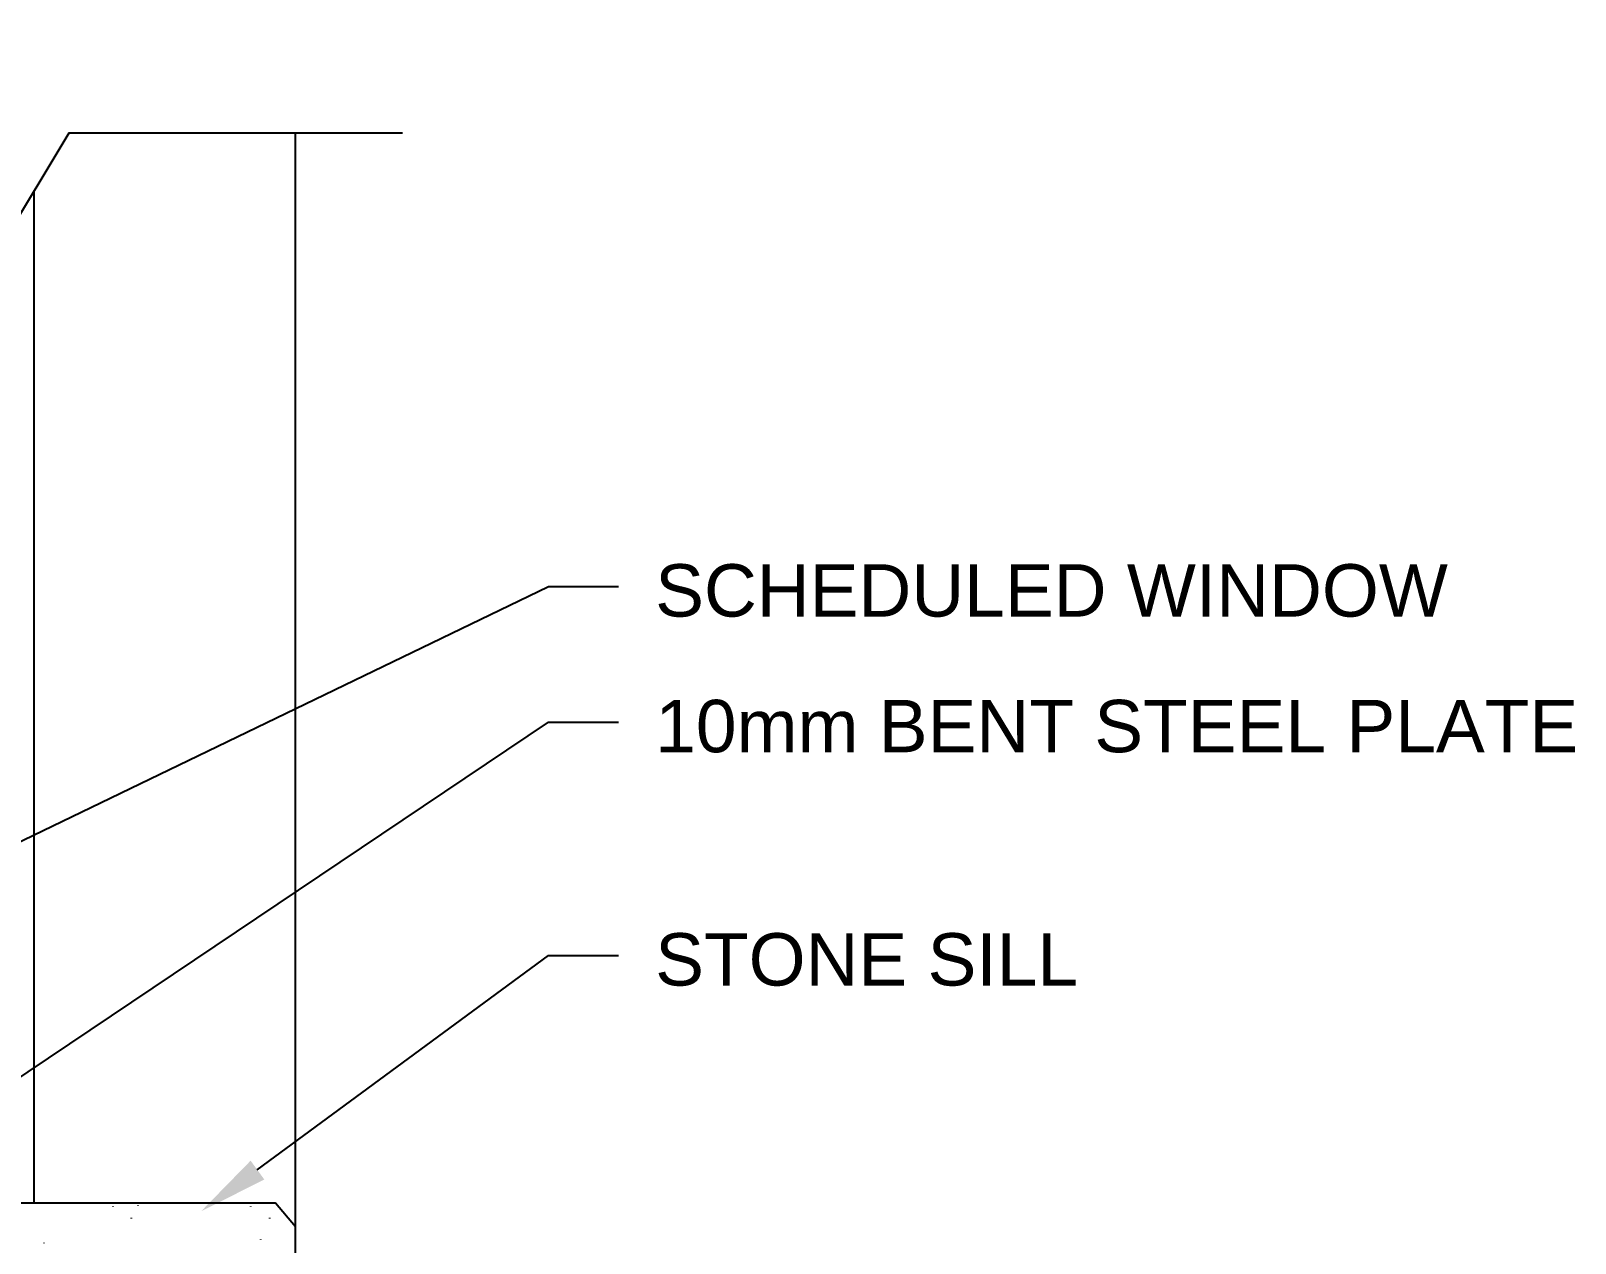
# Model space of a CAD drawing. Header units: millimetres. Extents: x 14345 to 64157, y -11631 to -3212.
# Drawn here: x 32769 to 37191, y -6682 to -3212 of the extents above; entities that cross this region are included whole.
import ezdxf

# ---------------------------------------------------------------- set-up
doc = ezdxf.new("R2010")
doc.units = ezdxf.units.MM
doc.header["$MEASUREMENT"] = 0
doc.layers.add('NewA-Zz_20_10_90-T_TextWindow', color=7, linetype='Continuous')
doc.layers.add('NewA-Zz_30_30-P_ExternalReferenceDrawing', color=7, linetype='Continuous')
doc.styles.add('GENERATED_STYLE_1', font='')
doc.styles.get('GENERATED_STYLE_1').set_extended_font_data('Arial')

msp = doc.modelspace()

# ---------------------------------------------------------------- hatches: boundary and pattern name
at = {"layer": 'NewA-Zz_30_30-P_ExternalReferenceDrawing', "linetype": 'Continuous', "lineweight": 13}
msp.add_hatch(color=7, dxfattribs=at).paths.add_polyline_path([(33437.8, -6500), (33398.6, -6446.1), (33256.8, -6591.1)])

# ---------------------------------------------------------------- linework, layer by layer
at = {"layer": 'NewA-Zz_30_30-P_ExternalReferenceDrawing', "linetype": 'Continuous', "flags": 128}
for points in [[(30803.6, -3516.6), (32471.5, -3516.6), (32688.5, -3211.8), (32688.5, -3821.4), (32879, -3503.9), (33833.6, -3503.9)], [(33526.7, -6634.4), (33526.7, -3503.9)], [(32778.5, -6567.8), (32778.5, -3672.2)], [(32412.3, -5689.4), (34251.7, -4802.5), (34451.7, -4802.5)], [(32283.2, -6512.7), (34251.7, -5190.9), (34451.7, -5190.9)], [(33417.7, -6472.5), (34251.7, -5858.7), (34451.7, -5858.7)], [(33003.9, -6576.2), (33003.9, -6577.3)], [(33075.8, -6573.1), (33075.8, -6574.1)], [(33189.1, -6568.8), (33189.1, -6569.9)], [(33398.6, -6576.2), (33398.6, -6577.3)], [(33408.2, -6568.8), (33408.2, -6569.9)], [(33056.8, -6610.1), (33056.8, -6611.2)], [(33452.6, -6610.1), (33452.6, -6611.2)], [(33427.2, -6671.5), (33427.2, -6672.5)], [(33526.7, -10390.5), (33526.7, -6634.4)], [(32807, -6681), (32807, -6682.1)]]:
    msp.add_lwpolyline(points, dxfattribs=at)
msp.add_lwpolyline([(32403.8, -6567.8), (32403.8, -6727.6), (33526.7, -6727.6), (33526.7, -6635.5), (33469.5, -6567.8)], close=True, dxfattribs=at)

# ---------------------------------------------------------------- texts
at = {"layer": 'NewA-Zz_20_10_90-T_TextWindow', "linetype": 'Continuous', "char_height": 150, "attachment_point": 1, "style": 'GENERATED_STYLE_1'}
for s, insert in [('\\A1;{\\fArial|b0|i0|c0|p34;SCHEDULED WINDOW}', (34557, -4738.5)), ('\\A1;{\\fArial|b0|i0|c0|p34;10mm BENT STEEL PLATE}', (34557, -5126.9)), ('\\A1;{\\fArial|b0|i0|c0|p34;STONE SILL}', (34557, -5794.8))]:
    msp.add_mtext(s, dxfattribs=dict(at, insert=insert))

doc.saveas('drawing.dxf')
